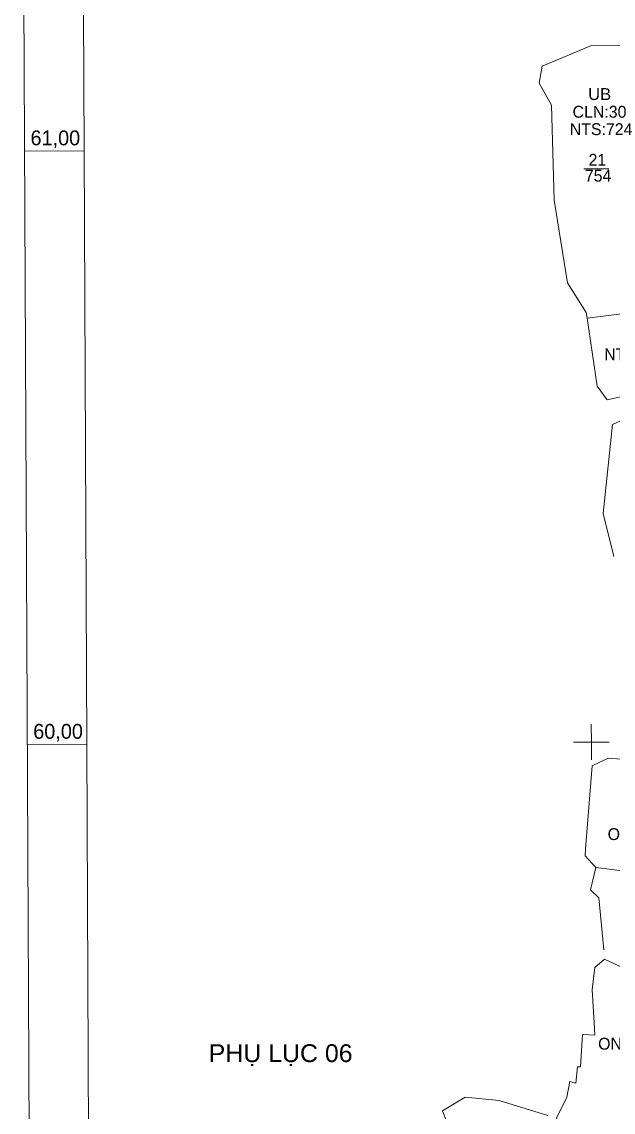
# Model space of a CAD drawing. Header units: metres. Extents: x 584732 to 606137, y 2257469 to 2286410.
# Drawn here: x 605387.2 to 605486.8, y 2286066.1 to 2286249.8 of the extents above; entities that cross this region are included whole.
import ezdxf
from ezdxf.enums import TextEntityAlignment as Align

# ---------------------------------------------------------------- set-up
doc = ezdxf.new("R2010")
doc.units = ezdxf.units.M
doc.header["$MEASUREMENT"] = 0
for name, color, linetype, lineweight in [('Level 10', 7, 'Continuous', 0), ('Level 11', 7, 'Continuous', 0), ('Level 13', 7, 'Continuous', 0), ('Level 15', 7, 'Continuous', 0), ('Level 53', 7, 'Continuous', 0), ('Level 54', 7, 'Continuous', 0), ('Level 60', 7, 'Continuous', 0), ('Level 63', 7, 'Continuous', 0)]:
    doc.layers.add(name, color=color, linetype=linetype, lineweight=lineweight)
doc.styles.add('Style-ENGINEERING I 0.26180', font='ENGINEERING.shx', dxfattribs={"oblique": 15})
doc.styles.add('Style-VHarial', font='VHarial.shx')
doc.styles.add('Style-Vnarial', font='Vnarial.shx')
doc.styles.add('Style-vncour', font='vncour.shx')

msp = doc.modelspace()

# ---------------------------------------------------------------- linework, layer by layer
at = {"layer": 'Level 10', "color": 230, "linetype": 'Continuous', "lineweight": 0}
msp.add_line((605489.61, 2286200.8), (605482.41, 2286199.86), dxfattribs=at)
at = {"layer": 'Level 10', "color": 230, "linetype": 'Continuous', "lineweight": 0, "flags": 128}
for points in [[(605497.45, 2286245.16), (605495.03, 2286245.88), (605483.13, 2286245.81), (605474.85, 2286242.36), (605474.35, 2286239.46), (605476.44, 2286235.8), (605476.89, 2286219.78), (605479.11, 2286205.85), (605482.27, 2286200.85), (605482.41, 2286199.86)], [(605482.41, 2286199.86), (605484.11, 2286188.43), (605485.77, 2286186.12), (605495.28, 2286188.25), (605496.7, 2286190.44), (605497.07, 2286195.52), (605494.98, 2286196.54)], [(605499.06, 2286185.34), (605489.04, 2286183.04), (605486.68, 2286181.94), (605485.13, 2286166.97), (605486.93, 2286159.75)], [(605498.28, 2286123.76), (605498.22, 2286124.76), (605485.94, 2286125.72), (605483.25, 2286124.44), (605482.16, 2286110.44), (605482.08, 2286109.27), (605483.89, 2286107.32)], [(605483.89, 2286107.32), (605482.96, 2286103.56), (605484.4, 2286102.2), (605485.21, 2286093.45)], [(605483.89, 2286107.32), (605498.99, 2286105.4), (605499.31, 2286106.81)], [(605485.35, 2286091.89), (605489.45, 2286089.95), (605497.41, 2286088.3), (605497.59, 2286074.72), (605497.7, 2286066.04), (605478.51, 2286062.69), (605477.27, 2286065.06), (605478.98, 2286068.64), (605479.51, 2286071.23), (605480.51, 2286070.99), (605480.8, 2286073.72), (605481.29, 2286073.74), (605481.64, 2286079.17), (605483.71, 2286079.09), (605483.58, 2286081.12), (605483.27, 2286086.72), (605483.71, 2286090.47), (605485.35, 2286091.89)], [(605469.43, 2286043.97), (605469.28, 2286044.36), (605469.15, 2286044.6), (605468.74, 2286044.97), (605460.06, 2286044.38), (605459.16, 2286063.45), (605458.07, 2286066.32), (605461.88, 2286068.6), (605467.61, 2286068.05), (605475.8, 2286065.51)]]:
    msp.add_lwpolyline(points, dxfattribs=at)
at = {"layer": 'Level 11', "color": 62, "linetype": 'Continuous', "lineweight": 13}
msp.add_line((605481.85, 2286225.04), (605486.05, 2286225.05), dxfattribs=at)
at = {"layer": 'Level 63', "color": 132, "linetype": 'Continuous', "lineweight": 0}
for p, q in [((605389.54, 2285828), (605387.23, 2286328.01)), ((605387.7, 2286228.01), (605397.7, 2286228.06)), ((605398.16, 2286128.05), (605397.7, 2286228.06)), ((605483.13, 2286128.45), (605483.12, 2286131.45)), ((605388.16, 2286128.01), (605398.16, 2286128.05)), ((605400.01, 2285728.04), (605398.16, 2286128.05)), ((605480.13, 2286128.43), (605483.13, 2286128.45)), ((605483.13, 2286128.45), (605486.13, 2286128.46)), ((605483.14, 2286125.45), (605483.13, 2286128.45))]:
    msp.add_line(p, q, dxfattribs=at)
at = {"layer": 'Level 63', "color": 132, "linetype": 'Continuous', "lineweight": 0, "flags": 128}
msp.add_lwpolyline([(605397.7, 2286228.06), (605397.1, 2286357.52), (605482.07, 2286357.91)], dxfattribs=at)

# ---------------------------------------------------------------- texts
at = {"layer": 'Level 11', "color": 62, "linetype": 'Continuous', "lineweight": 0, "style": 'Style-vncour'}
msp.add_text('21', height=2, dxfattribs=at).set_placement((605482.66, 2286226.56), align=Align.MIDDLE_LEFT)
at = {"layer": 'Level 13', "color": 204, "linetype": 'Continuous', "lineweight": 0, "style": 'Style-vncour'}
for s, p in [('CLN:30', (605484.5, 2286234.66)), ('NTS:724', (605484.77, 2286231.73))]:
    msp.add_text(s, height=2, dxfattribs=at).set_placement(p, align=Align.MIDDLE_CENTER)
msp.add_text('ONT:237', height=2, dxfattribs=at).set_placement((605485.87, 2286112.94), align=Align.MIDDLE_LEFT)
at = {"layer": 'Level 15', "color": 4, "linetype": 'Continuous', "lineweight": 0, "style": 'Style-Vnarial'}
msp.add_text('UB', height=2, dxfattribs=at).set_placement((605484.52, 2286237.64), align=Align.MIDDLE_CENTER)
at = {"layer": 'Level 53', "color": 212, "linetype": 'Continuous', "lineweight": 0, "style": 'Style-vncour'}
msp.add_text('NTS', height=2, dxfattribs=at).set_placement((605487.97, 2286193.8), align=Align.MIDDLE_CENTER)
msp.add_text('ONT', height=2, dxfattribs=at).set_placement((605484.27, 2286077.62), align=Align.MIDDLE_LEFT)
at = {"layer": 'Level 54', "color": 32, "linetype": 'Continuous', "lineweight": 0, "style": 'Style-vncour'}
msp.add_text('754', height=2, dxfattribs=at).set_placement((605482.03, 2286223.89), align=Align.MIDDLE_LEFT)
at = {"layer": 'Level 60', "color": 52, "linetype": 'Continuous', "lineweight": 0, "style": 'Style-VHarial'}
msp.add_text(' phô lôc 06', height=3, dxfattribs=at).set_placement((605430.23, 2286076.03), align=Align.MIDDLE_CENTER)
at = {"layer": 'Level 63', "color": 132, "linetype": 'Continuous', "lineweight": 0, "style": 'Style-vncour'}
for s, p in [('61,00', (605388.69, 2286229.01)), ('60,00', (605389.15, 2286129.01))]:
    msp.add_text(s, height=2.5, dxfattribs=at).set_placement(p)
at = {"layer": 'Level 63', "color": 7, "linetype": 'Continuous', "lineweight": 13, "style": 'Style-ENGINEERING I 0.26180', "oblique": 15}
for p in [(605387.7, 2286228.01), (605481.85, 2286225.04), (605486.05, 2286225.05), (605483.12, 2286131.45), (605388.16, 2286128.01), (605480.13, 2286128.43), (605486.13, 2286128.46), (605483.14, 2286125.45), (605485.21, 2286093.45)]:
    msp.add_text('D', height=0.000000001, dxfattribs=at).set_placement(p, align=Align.MIDDLE_CENTER)

doc.saveas('drawing.dxf')
